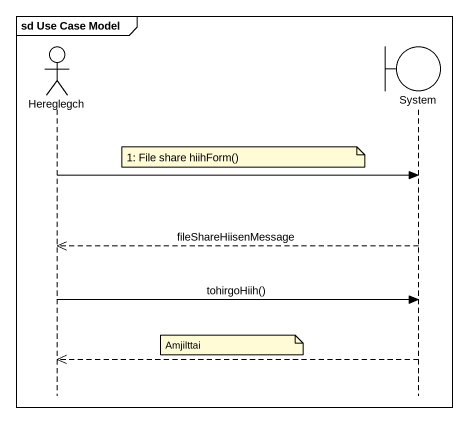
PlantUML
@startuml
mainframe sd Use Case Model
hide footbox
actor Hereglegch
boundary System

note left of System : 1: File share hiihForm()
Hereglegch -> System
System -->> Hereglegch : fileShareHiisenMessage
Hereglegch -> System : tohirgoHiih()
note right of Hereglegch : Amjilttai
System -->> Hereglegch
@enduml
